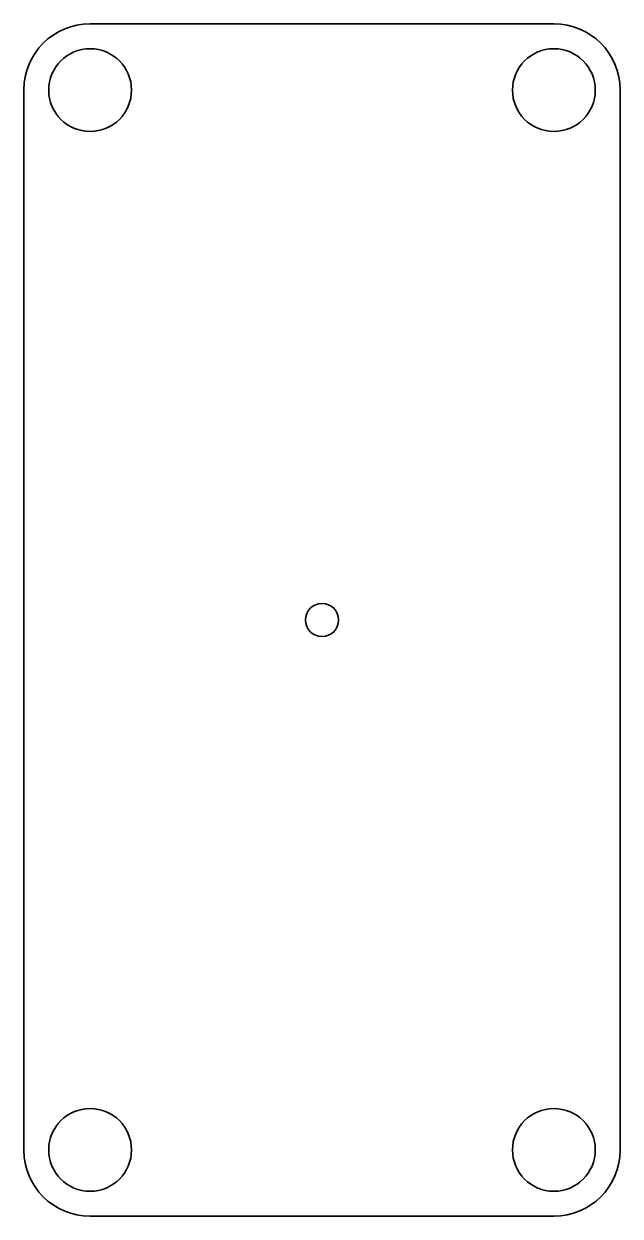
# Model space of a CAD drawing. Extents: x 139.5 to 157.5, y 87 to 123.
import ezdxf

# ---------------------------------------------------------------- set-up
doc = ezdxf.new("R2010")
doc.units = 0

msp = doc.modelspace()

# ---------------------------------------------------------------- linework, layer by layer
at = {"color": 7, "lineweight": 35, "ltscale": 0.35}
for p, q in [((141.5, 123), (155.5, 123)), ((155.5, 87), (141.5, 87))]:
    msp.add_line(p, q, dxfattribs=at)
at = {"color": 7, "lineweight": 35}
for p, q in [((139.5, 89), (139.5, 121)), ((157.5, 121), (157.5, 89))]:
    msp.add_line(p, q, dxfattribs=at)
for centre, radius in [((141.5, 121), 1.25), ((155.5, 121), 1.25), ((148.5, 105), 0.5), ((141.5, 89), 1.25), ((155.5, 89), 1.25)]:
    msp.add_circle(centre, radius, dxfattribs=at)
for centre, start, end in [((141.5, 121), 90, 180), ((155.5, 121), 0, 90), ((141.5, 89), 180, 270), ((155.5, 89), 270, 360)]:
    msp.add_arc(centre, 2, start, end, dxfattribs=at)

doc.saveas('drawing.dxf')
